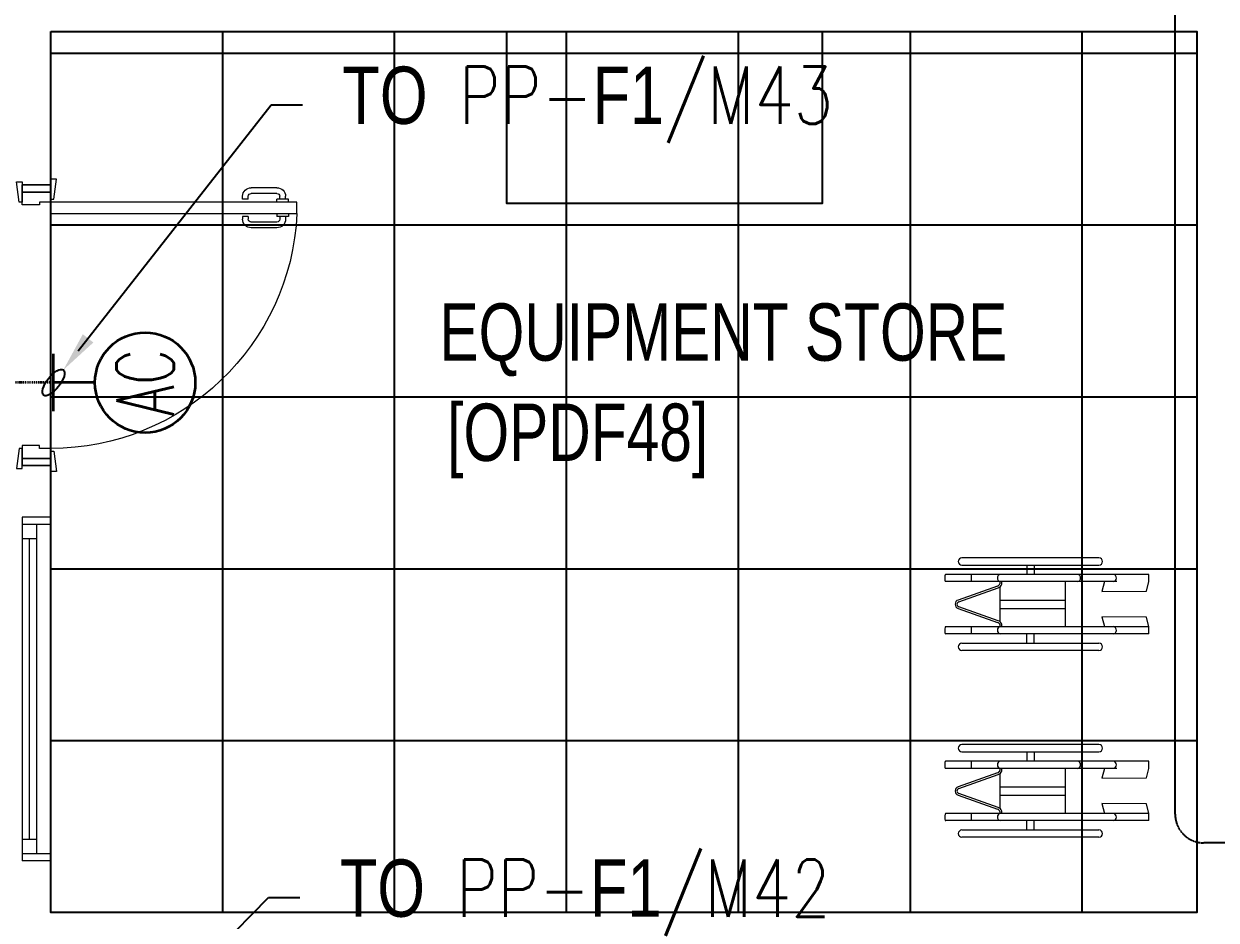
# Model space of a CAD drawing. Extents: x -178977 to 231842, y -29287 to 19916.
# Drawn here: x 35282 to 39443, y 2333 to 5462 of the extents above; entities that cross this region are included whole.
import ezdxf
from ezdxf import colors
from ezdxf.entities.mleader import LeaderData, LeaderLine
from ezdxf.enums import TextEntityAlignment as Align
from ezdxf.math import Vec2, Vec3

# ---------------------------------------------------------------- set-up
doc = ezdxf.new("R2010")
doc.units = 0
doc.header["$LTSCALE"] = 0.25
doc.linetypes.add('DASHDOT', pattern=[25.4, 12.7, -6.35, 0, -6.35])
doc.linetypes.add('HIDDEN', pattern=[9.525, 6.35, -3.175])
for name, color, linetype, lineweight in [('01-First Floor-FUR$0$72_EGR_BASE_TEXT', 252, 'Continuous', 5), ('01-First Floor-FUR$0$Aluminum', 251, 'Continuous', 5), ('01-First Floor-FUR$0$LOADING', 253, 'Continuous', 5), ('01-First Floor-FUR$0$Walls', 251, 'Continuous', 5), ('01-First Floor-FUR$0$Wooden Joinery', 251, 'Continuous', 5), ('E-LITE-CIRC', 6, 'Continuous', 25), ('E-LITE-CLNG-CNDT', 6, 'DASHDOT', 35), ('E-POWR-CIRC-NUMB', 6, 'Continuous', 25), ('E-POWR-CLNG-CNDT', 6, 'DASHDOT', 35), ('E-POWR-FLOR-CNDT', 6, 'HIDDEN', 25), ('E-POWR-WALL @ 100', 4, 'Continuous', 35)]:
    doc.layers.add(name, color=color, linetype=linetype, lineweight=lineweight)
doc.layers.add('01-First Floor-FUR$0$FALSE CEILING', color=251, linetype='Continuous')
doc.layers.add('E-POWR-IDEN', color=101, linetype='Continuous')
doc.styles.add('01-First Floor-FUR$0$X3G_ENTITY_9EC9', font='swisscl.ttf', dxfattribs={"height": 0.2})
doc.styles.add('01-First Floor-FUR$0$X3G_ENTITY_9F38', font='swisscl.ttf', dxfattribs={"height": 0.2})
doc.styles.add('DC_SIMPLEX', font='SIMPLEX.shx', dxfattribs={"width": 0.7})

# ---------------------------------------------------------------- blocks, each defined once
blk = doc.blocks.new('01-First Floor-FUR$0$A$C72370EFE')
at = {"layer": '01-First Floor-FUR$0$Wooden Joinery'}
for p, q in [((-0.01, -0.04), (-0.02, -0.04)), ((-0.01, -0.03), (-0.01, -0.07)), ((0, -0.03), (-0.01, -0.03)), ((0.04, -0.03), (0.05, -0.03)), ((0.05, -0.03), (0.05, -0.07)), ((0.05, -0.04), (0.06, -0.04)), ((-0.05, -0.07), (-0.05, -0.16)), ((-0.03, -0.07), (-0.03, -0.16)), ((-0.01, -0.06), (-0.02, -0.06)), ((0, -0.07), (-0.01, -0.07)), ((0.04, -0.07), (0.05, -0.07)), ((0.05, -0.06), (0.06, -0.06)), ((0.07, -0.07), (0.07, -0.16)), ((0.09, -0.07), (0.09, -0.16)), ((-0.01, -0.17), (-0.02, -0.17)), ((-0.01, -0.19), (-0.02, -0.19)), ((-0.01, -0.17), (-0.01, -0.19)), ((0.05, -0.17), (0.06, -0.17)), ((0.05, -0.17), (0.05, -0.19)), ((0.05, -0.19), (0.06, -0.19))]:
    blk.add_line(p, q, dxfattribs=at)
for centre, radius, start, end in [((-0.02, -0.07), 0.03, 90, 180), ((0.06, -0.07), 0.03, 0, 90), ((-0.02, -0.07), 0.01, 90, 180), ((0.06, -0.07), 0.01, 0, 90), ((-0.02, -0.16), 0.03, 180, 270), ((-0.02, -0.16), 0.01, 180, 270), ((0.06, -0.16), 0.01, 270, 0), ((0.06, -0.16), 0.03, 270, 0)]:
    blk.add_arc(centre, radius, start, end, dxfattribs=at)
blk = doc.blocks.new('01-First Floor-FUR$0$A$C5DAD61B4')
at = {"layer": '01-First Floor-FUR$0$Wooden Joinery'}
for points in [[(80, 959.1), (80, 969.1), (10, 979.1), (10, 959.1)], [(940, 959.1), (940, 969.1), (1010, 979.1), (1010, 959.1)], [(70, 859.1), (70, 849.1), (0, 839.1), (0, 859.1)], [(120, 859.1), (120, 0), (80, 0), (80, 859.1)], [(950, 859.1), (950, 849.1), (1020, 839.1), (1020, 859.1)]]:
    blk.add_lwpolyline(points, close=True, dxfattribs=at)
for points in [[(45, 859.1), (45, 959.1), (20, 959.1), (20, 859.1), (45, 859.1)], [(45, 859.1), (80, 859.1), (80, 899.1), (90, 899.1), (90, 959.1), (45, 959.1), (45, 859.1)], [(975, 859.1), (940, 859.1), (940, 899.1), (930, 899.1), (930, 959.1), (975, 959.1), (975, 859.1)], [(975, 859.1), (975, 959.1), (1000, 959.1), (1000, 859.1), (975, 859.1)]]:
    blk.add_lwpolyline(points, dxfattribs=at)
blk.add_arc((80, 859.1), 860, 272.666, 0, dxfattribs=at)
at = {"layer": '01-First Floor-FUR$0$Wooden Joinery', "xscale": 999.9999999998854, "yscale": 999.9999999998854, "zscale": 999.9999999998854, "rotation": 180}
blk.add_blockref('01-First Floor-FUR$0$A$C72370EFE', (120, 0), dxfattribs=at)
blk = doc.blocks.new('01-First Floor-FUR$0$HF14449A-P')
for p, q in [((-0.2244, 0.0577), (-0.7026, 0.0577)), ((-0.05, 0), (-0.7602, 0)), ((-0.7026, 0.0323), (-0.2244, 0.0323)), ((-0.4762, 0.0321), (-0.4762, -0.0003)), ((-0.4508, 0.0321), (-0.4508, -0.0003)), ((-0.05, -0.0255), (-0.05, 0)), ((-0.1618, -0.0254), (-0.7597, -0.0254)), ((-0.578, -0.0409), (-0.7158, -0.0896)), ((-0.5699, -0.0249), (-0.5699, -0.0332)), ((-0.5636, -0.0346), (-0.5636, -0.0251)), ((-0.3406, -0.1837), (-0.3406, -0.0251)), ((-0.2045, -0.0254), (-0.2138, -0.0595)), ((-0.0589, -0.0584), (-0.05, -0.0255)), ((-0.7137, -0.0956), (-0.576, -0.047)), ((-0.5708, -0.044), (-0.5708, -0.1647)), ((-0.2138, -0.0595), (-0.0589, -0.0584)), ((-0.7158, -0.1192), (-0.578, -0.1678)), ((-0.576, -0.1618), (-0.7137, -0.1132)), ((-0.5708, -0.0899), (-0.3406, -0.0899)), ((-0.5708, -0.1189), (-0.3406, -0.1189)), ((-0.0589, -0.1493), (-0.2138, -0.1482)), ((-0.2138, -0.1482), (-0.2045, -0.1824)), ((-0.0499, -0.1827), (-0.0589, -0.1493)), ((-0.05, -0.1827), (-0.7602, -0.1827)), ((-0.05, -0.2078), (-0.7593, -0.2078)), ((-0.5699, -0.1755), (-0.5699, -0.1837)), ((-0.5636, -0.1837), (-0.5636, -0.1742)), ((-0.4762, -0.2401), (-0.4762, -0.2078)), ((-0.4508, -0.2401), (-0.4508, -0.2078)), ((-0.05, -0.2078), (-0.05, -0.1827)), ((-0.7026, -0.2404), (-0.2244, -0.2404)), ((-0.2244, -0.2658), (-0.7026, -0.2658))]:
    blk.add_line(p, q)
for centre, radius, start, end in [((-0.7026, 0.045), 0.0127, 90, 180), ((-0.7026, 0.045), 0.0127, 180, 270), ((-0.2244, 0.045), 0.0127, 0, 90), ((-0.2244, 0.045), 0.0127, 270, 0), ((-0.5661, -0.0128), 0.0127, 98.7333, 261.2512), ((-0.5848, -0.0258), 0.0166, 294.282, 333.3732), ((-0.5848, -0.0258), 0.023, 292.5926, 337.4074), ((-0.301, -0.0129), 0.0127, 279.8278, 82.5002), ((-0.7106, -0.1044), 0.0157, 109.4325, 250.5675), ((-0.7106, -0.1044), 0.00936, 109.4229, 250.5771), ((-0.5848, -0.183), 0.023, 22.5926, 67.4074), ((-0.5661, -0.1952), 0.0127, 98.7488, 261.2667), ((-0.5848, -0.183), 0.0166, 26.6268, 65.718), ((-0.7026, -0.2531), 0.0127, 90, 180), ((-0.2244, -0.2531), 0.0127, 0, 90), ((-0.7026, -0.2531), 0.0127, 180, 270), ((-0.2244, -0.2531), 0.0127, 270, 0)]:
    blk.add_arc(centre, radius, start, end)
for centre, ratio, start_param, end_param in [((-0.7597, -0.0126), 0.241377, 0.152696, 3.141593), ((-0.6698, -0.0127), 0.078125, 3.141593, 6.498142), ((-0.1758, -0.0125), 0.964579, 3.250377, 6.096807), ((-0.7597, -0.1952), 0.241678, 0.147741, 3.289334), ((-0.6698, -0.1954), 0.078125, 3.141593, 6.498142), ((-0.1758, -0.1951), 0.964579, 3.252899, 6.098308)]:
    blk.add_ellipse(centre, major_axis=(0, 0.0127), ratio=ratio, start_param=start_param, end_param=end_param)
blk = doc.blocks.new('01-First Floor-FUR$0$A$C37be4daf')
at = {"layer": '01-First Floor-FUR$0$Aluminum'}
for p, q in [((1416, 598.2), (216, 598.2)), ((241, 498.2), (241, 598.2)), ((291, 548.2), (291, 598.2)), ((1341, 548.2), (1341, 598.2)), ((1391, 498.2), (1391, 598.2)), ((1391, 548.2), (241, 548.2)), ((291, 573.2), (1341, 573.2)), ((1416, 498.2), (216, 498.2))]:
    blk.add_line(p, q, dxfattribs=at)
at = {"layer": '01-First Floor-FUR$0$Walls'}
for p, q in [((216, 498.2), (216, 598.2)), ((1416, 498.2), (1416, 598.2))]:
    blk.add_line(p, q, dxfattribs=at)
blk = doc.blocks.new('01-First Floor-FUR')
at = {"layer": '01-First Floor-FUR$0$FALSE CEILING', "linetype": 'Continuous'}
for p, q in [((35976, 2360), (35976, 5435)), ((36576, 2360), (36576, 5435)), ((37176, 2360), (37176, 5435)), ((37776, 2360), (37776, 5435)), ((38376, 2360), (38376, 5435)), ((38976, 2360), (38976, 5435)), ((35376, 5360), (39376, 5360)), ((35376, 4760), (39376, 4760)), ((35376, 4160), (39376, 4160)), ((35376, 3560), (39376, 3560)), ((35376, 2960), (39376, 2960))]:
    blk.add_line(p, q, dxfattribs=at)
at = {"layer": '01-First Floor-FUR$0$FALSE CEILING'}
blk.add_lwpolyline([(35376, 5435), (39376, 5435), (39376, 2360), (35376, 2360)], close=True, dxfattribs=at)
at = {"layer": '01-First Floor-FUR$0$FALSE CEILING', "elevation": -0.1}
blk.add_lwpolyline([(36967.7, 5435), (38067.7, 5435), (38067.7, 4835), (36967.7, 4835)], close=True, dxfattribs=at)
at = {"layer": '01-First Floor-FUR$0$LOADING', "elevation": -0.1}
blk.add_lwpolyline([(36967.7, 5435), (38067.7, 5435), (38067.7, 4835), (36967.7, 4835)], close=True, dxfattribs=at)
at = {"layer": '01-First Floor-FUR$0$Walls'}
for p, q in [((39376, 5435), (35376, 5435)), ((35376, 4900), (35376, 5435)), ((39376, 2360), (39376, 5435)), ((35376, 4900), (35276, 4900)), ((35376, 3920), (35276, 3920)), ((35376, 3920), (35376, 2360)), ((39376, 2360), (35376, 2360))]:
    blk.add_line(p, q, dxfattribs=at)
at = {"rotation": 90}
blk.add_blockref('01-First Floor-FUR$0$A$C37be4daf', (35874.2, 2324), dxfattribs=at)
at = {"layer": '01-First Floor-FUR$0$LOADING', "lineweight": 0, "xscale": 1000, "yscale": 1000, "zscale": 1000}
for p in [(39258.7, 3540.5, -0.1), (39258.7, 2888.5, -0.1)]:
    blk.add_blockref('01-First Floor-FUR$0$HF14449A-P', p, dxfattribs=at)
at = {"layer": '01-First Floor-FUR$0$Wooden Joinery', "xscale": -1, "rotation": 90}
blk.add_blockref('01-First Floor-FUR$0$A$C5DAD61B4', (36235.1, 4920), dxfattribs=at)
at = {"layer": '01-First Floor-FUR$0$72_EGR_BASE_TEXT', "char_height": 200, "attachment_point": 2}
for s, insert, style in [('EQUIPMENT STORE', (37723.3, 4486.2, 0), '01-First Floor-FUR$0$X3G_ENTITY_9EC9'), ('[OPDF48]', (37214.8, 4136.4), '01-First Floor-FUR$0$X3G_ENTITY_9F38')]:
    blk.add_mtext(s, dxfattribs=dict(at, insert=insert, style=style))
blk = doc.blocks.new('ARR0W')
at = {"color": 45}
blk.add_ellipse((0, 0), major_axis=(0.4, 0), ratio=0.4, dxfattribs=at)
at = {"color": 45, "ltscale": 0.5}
blk.add_solid([(-1.4, 0.167), (-0.4, 0), (-1.4, -0.167)], dxfattribs=at)
blk = doc.blocks.new('*U127')
for p, q in [((0, 1.45), (0, 0)), ((1, 0), (-1, 0))]:
    blk.add_line(p, q)
blk.add_circle((0, 3.2), 1.75)
at = {"layer": 'E-POWR-CIRC-NUMB', "style": 'DC_SIMPLEX', "width": 0.7, "flags": 8}
blk.add_attdef('CIRCUIT', (3.364, 5.671), '', height=2, rotation=360, dxfattribs=at)
at = {"layer": 'E-POWR-IDEN', "style": 'DC_SIMPLEX', "width": 0.7, "flags": 8}
blk.add_attdef('TYPE', text='', height=2, rotation=360, dxfattribs=at).set_placement((0, 3.2), align=Align.MIDDLE_CENTER)

msp = doc.modelspace()

# ---------------------------------------------------------------- linework, layer by layer
at = {"layer": 'E-POWR-CLNG-CNDT', "elevation": -0.1}
msp.add_lwpolyline([(35385.1, 4209.9), (34835.1, 4209.9)], dxfattribs=at)
at = {"layer": 'E-POWR-FLOR-CNDT'}
msp.add_lwpolyline([(39600.4, 2483.7), (39481, 2603.2), (39400.2, 2603.2, -0.414214), (39300.2, 2703.2), (39300.2, 6583.7)], format="xyb", dxfattribs=at)

# ---------------------------------------------------------------- block references
at = {"layer": 'E-LITE-CLNG-CNDT'}
msp.add_blockref('01-First Floor-FUR', (0, 0), dxfattribs=at)
at = {"layer": 'E-POWR-WALL @ 100'}
ref = msp.add_blockref('*U127', (35385.1, 4209.9, -0.1), dxfattribs=dict(at, xscale=100, yscale=100, zscale=100, rotation=270))
ref.add_attrib('TYPE', 'AC', dxfattribs={"layer": 'E-POWR-IDEN', "height": 200, "rotation": 90, "style": 'DC_SIMPLEX', "width": 0.7, "flags": 8}).set_placement((35705.1, 4209.9, -0.1), align=Align.MIDDLE_CENTER)

# ---------------------------------------------------------------- leaders
at = {"layer": 'E-LITE-CIRC'}
ml = msp.add_multileader_mtext('Standard', dxfattribs=at)
ml.set_content('{\\Fdc_el_romans|c0;\\W0.8;TO\\Fromans|c0; \\Fsimplex|c0;PP-\\Fdc_el_romans|c0;F1\\Fsimplex|c0;/M40}', color=256, style='DC_SIMPLEX')
ml.set_leader_properties()
ml.set_arrow_properties(name='ARR0W')
ml.build(insert=Vec2(0, 0))
ml.multileader.update_dxf_attribs({"dogleg_length": 200, "arrow_head_size": 140, "scale": 100})
ctx = ml.context
ctx.base_point, ctx.scale, ctx.char_height, ctx.arrow_head_size, ctx.landing_gap_size, ctx.plane_origin, ctx.plane_x_axis, ctx.plane_y_axis = Vec3(40655.2, 5275, -0.1), 100, 200, 140, 140, Vec3(55815.5, -1816.1, -0.1), Vec3(1, 0.000001, 0), Vec3(-0.000001, 1, 0)
ctx.text_align_type = 2
notes = []
notes.append((ctx, [(1, (1, 1, 0), (42895.4, 5275, -0.1), (-1, -0.000001, 0), 108.8, [(0, [(43471.9, 4539.4, -0.1)], 0, [])])]))
ctx.mtext.insert, ctx.mtext.text_direction, ctx.mtext.rotation, ctx.mtext.width, ctx.mtext.alignment, ctx.mtext.flow_direction = Vec3(42646.6, 5408.3, -0.1), Vec3(1, 0.000001, 0), 0.000001, 2216.233, 3, 5
ml = msp.add_multileader_mtext('Standard', dxfattribs=at)
ml.set_content('{\\Fdc_el_romans|c0;\\W0.8;TO\\Fromans|c0; \\Fsimplex|c0;PP-\\Fdc_el_romans|c0;F1\\Fsimplex|c0;/M43}', color=256, style='DC_SIMPLEX')
ml.set_leader_properties()
ml.set_arrow_properties(name='ARR0W')
ml.build(insert=Vec2(0, 0))
ml.multileader.update_dxf_attribs({"dogleg_length": 200, "arrow_head_size": 140, "scale": 100})
ctx = ml.context
ctx.base_point, ctx.scale, ctx.char_height, ctx.arrow_head_size, ctx.landing_gap_size, ctx.plane_origin, ctx.plane_x_axis, ctx.plane_y_axis = Vec3(36253.8, 5179.5, -0.1), 100, 200, 140, 140, Vec3(23041.5, -2145.6, -0.1), Vec3(1, -0.000001, 0), Vec3(0.000001, 1, 0)
notes.append((ctx, [(1, (1, 1, 0), (36145, 5179.5, -0.1), (1, -0.000001, 0), 108.8, [(0, [(35385.1, 4209.9, -0.1)], 0, [])])]))
ctx.mtext.insert, ctx.mtext.text_direction, ctx.mtext.rotation, ctx.mtext.flow_direction = Vec3(36393.8, 5312.8, -0.1), Vec3(1, -0.000001, 0), 6.283185, 5
ml = msp.add_multileader_mtext('Standard', dxfattribs=at)
ml.set_content('{\\Fdc_el_romans|c0;\\W0.8;TO\\Fromans|c0; \\Fsimplex|c0;PP-\\Fdc_el_romans|c0;F1\\Fsimplex|c0;/M42}', color=256, style='DC_SIMPLEX')
ml.set_leader_properties()
ml.set_arrow_properties(name='ARR0W')
ml.build(insert=Vec2(0, 0))
ml.multileader.update_dxf_attribs({"dogleg_length": 200, "arrow_head_size": 140, "scale": 100})
ctx = ml.context
ctx.base_point, ctx.scale, ctx.char_height, ctx.arrow_head_size, ctx.landing_gap_size, ctx.plane_origin, ctx.plane_x_axis, ctx.plane_y_axis = Vec3(36244.7, 2411.9, 0), 100, 200, 140, 140, Vec3(23032.4, -4913.2, 0), Vec3(1, -0.000001, 0), Vec3(0.000001, 1, 0)
notes.append((ctx, [(1, (1, 1, 0), (36135.9, 2411.9, 0), (1, -0.000001, 0), 108.8, [(0, [(35181, 1442.2, 0)], 0, [])])]))
ctx.mtext.insert, ctx.mtext.text_direction, ctx.mtext.rotation, ctx.mtext.flow_direction = Vec3(36384.7, 2545.2, 0), Vec3(1, -0.000001, 0), 6.283185, 5
for ctx, leaders in notes:
    for number, flags, end, landing, length, lines in leaders:
        leader = LeaderData()
        leader.index, (leader.has_last_leader_line, leader.has_dogleg_vector, leader.attachment_direction) = number, flags
        leader.last_leader_point, leader.dogleg_vector, leader.dogleg_length = Vec3(end), Vec3(landing), length
        for number, points, colour, breaks in lines:
            line = LeaderLine()
            line.index, line.vertices, line.color, line.breaks = number, Vec3.list(points), colors.encode_raw_color(colour), breaks
            leader.lines.append(line)
        ctx.leaders.append(leader)

doc.saveas('drawing.dxf')
